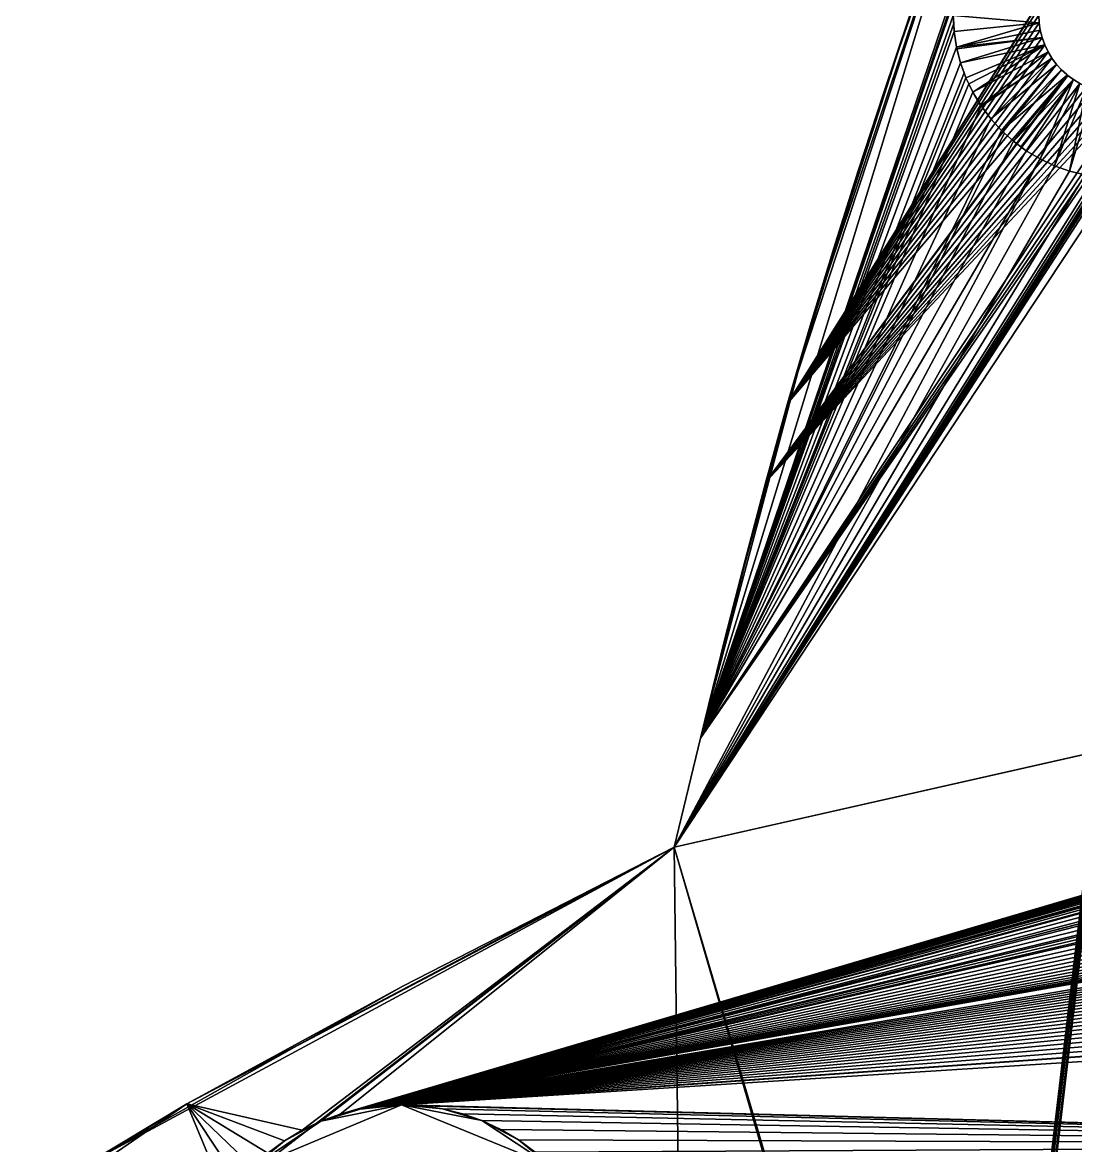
# Model space of a CAD drawing. Extents: x -90 to 90, y -51 to 49.
# Drawn here: x -90.01 to -69.26, y -32.42 to -10.29 of the extents above; entities that cross this region are included whole.
import ezdxf

# ---------------------------------------------------------------- set-up
doc = ezdxf.new("R2010")
doc.units = 0

msp = doc.modelspace()

# ---------------------------------------------------------------- linework, layer by layer
for points in [[(-27.471, -15.578, 0), (-67.837, -6.986, 0), (-72.624, 16.678, 0)], [(-27.164, -15.653, 0), (-27.471, -15.578, 0), (-72.624, 16.678, 0)], [(-26.867, -15.759, 0), (-27.164, -15.653, 0), (-72.624, 16.678, 0)], [(-26.582, -15.892, 0), (-26.867, -15.759, 0), (-72.624, 16.678, 0)], [(-26.405, -15.997, 0), (-26.582, -15.892, 0), (-72.624, 16.678, 0)], [(-26.311, -16.053, 0), (-26.405, -15.997, 0), (-72.624, 16.678, 0)], [(-26.311, -16.053, 0), (-72.624, 16.678, 0), (-67.468, 14.928)], [(-76.646, -24.39, 0), (-74.484, -16.265, 0), (-70.732, -5.062)], [(-76.646, -24.39, 0), (-70.732, -5.062), (-71.605, -9.525, 0)], [(-70.732, -5.062, 2), (-73.041, -11.69, 2), (-74.93, -17.799, 2)], [(-69.953, -9.847, 2), (-70.732, -5.062, 2), (-74.93, -17.799, 2)], [(-74.484, -16.265, 0), (-72.526, -10.167), (-70.732, -5.062)], [(-70.732, -5.062, 2), (-72.526, -10.167, 2), (-73.041, -11.69, 2)], [(-76.646, -24.39, 0), (-71.605, -9.525, 0), (-71.634, -9.724, 0)], [(-76.646, -24.39, 0), (-71.634, -9.724, 0), (-71.65, -9.837, 0)], [(-71.65, -9.837, 0), (-71.665, -10.152, 0), (-76.646, -24.39, 0)], [(-69.955, -9.862, 2), (-69.953, -9.847, 2), (-74.93, -17.799, 2)], [(-69.975, -9.995, 2), (-69.955, -9.862, 2), (-74.93, -17.799, 2)], [(-71.665, -10.152, 0), (-71.656, -10.307, 0), (-76.646, -24.39, 0)], [(-69.982, -10.145, 2), (-69.975, -9.995, 2), (-74.93, -17.799, 2)], [(-74.93, -17.799, 2), (-69.974, -10.295, 2), (-69.982, -10.145, 2)], [(-74.484, -16.265, 0), (-73.54, -13.212), (-72.526, -10.167)], [(-73.54, -13.212), (-73.041, -11.69, 0), (-72.526, -10.167)], [(-72.526, -10.167), (-73.041, -11.69, 0), (-73.041, -11.69, 2)], [(-72.526, -10.167), (-73.041, -11.69, 2), (-72.526, -10.167, 2)], [(-71.665, -10.152, 0), (-69.982, -10.145, 1.2), (-69.974, -10.295, 1.2)], [(-71.648, -10.467, 0), (-71.656, -10.307, 0), (-71.665, -10.152, 0)], [(-71.665, -10.152, 0), (-69.974, -10.295, 1.2), (-71.648, -10.467, 0)], [(-69.982, -10.145, 1.2), (-69.982, -10.145, 2), (-69.974, -10.295, 2)], [(-69.982, -10.145, 1.2), (-69.974, -10.295, 2), (-69.974, -10.295, 1.2)], [(-71.656, -10.307, 0), (-71.648, -10.467, 0), (-76.646, -24.39, 0)], [(-74.93, -17.799, 2), (-69.951, -10.444, 2), (-69.974, -10.295, 2)], [(-71.6, -10.778, 0), (-71.648, -10.467, 0), (-69.974, -10.295, 1.2)], [(-71.6, -10.778, 0), (-69.974, -10.295, 1.2), (-69.951, -10.444, 1.2)], [(-69.974, -10.295, 1.2), (-69.974, -10.295, 2), (-69.951, -10.444, 2)], [(-69.974, -10.295, 1.2), (-69.951, -10.444, 2), (-69.951, -10.444, 1.2)], [(-71.648, -10.467, 0), (-71.6, -10.778, 0), (-76.646, -24.39, 0)], [(-74.93, -17.799, 2), (-69.914, -10.589, 2), (-69.951, -10.444, 2)], [(-74.93, -17.799, 2), (-69.863, -10.73, 2), (-69.914, -10.589, 2)], [(-71.6, -10.778, 0), (-69.951, -10.444, 1.2), (-69.914, -10.589, 1.2)], [(-69.914, -10.589, 1.2), (-71.592, -10.81), (-71.6, -10.778, 0)], [(-69.914, -10.589, 1.2), (-71.523, -11.084, 0), (-71.592, -10.81)], [(-71.523, -11.084, 0), (-69.914, -10.589, 1.2), (-69.863, -10.73, 1.2)], [(-69.951, -10.444, 1.2), (-69.951, -10.444, 2), (-69.914, -10.589, 2)], [(-69.951, -10.444, 1.2), (-69.914, -10.589, 2), (-69.914, -10.589, 1.2)], [(-69.863, -10.73, 2), (-69.868, -10.718, 2), (-69.914, -10.589, 2)], [(-69.914, -10.589, 1.2), (-69.914, -10.589, 2), (-69.868, -10.718, 2)], [(-69.868, -10.718, 2), (-69.863, -10.73, 1.2), (-69.914, -10.589, 1.2)], [(-71.6, -10.778, 0), (-71.523, -11.084, 0), (-76.646, -24.39, 0)], [(-74.93, -17.799, 2), (-69.798, -10.866, 2), (-69.863, -10.73, 2)], [(-71.6, -10.778, 0), (-71.592, -10.81), (-71.523, -11.084, 0)], [(-71.523, -11.084, 0), (-69.863, -10.73, 1.2), (-71.415, -11.38, 0)], [(-71.357, -11.502), (-71.415, -11.38, 0), (-69.863, -10.73, 1.2)], [(-71.357, -11.502), (-69.863, -10.73, 1.2), (-71.279, -11.665, 0)], [(-69.863, -10.73, 1.2), (-69.798, -10.866, 1.2), (-71.279, -11.665, 0)], [(-67.036, -10.72, 2), (-67.099, -10.856, 2), (-71.208, -45.958, 2)], [(-67.036, -10.72, 2), (-71.208, -45.958, 2), (-63.477, -34.648, 2)], [(-69.868, -10.718, 2), (-69.863, -10.73, 2), (-69.863, -10.73, 1.2)], [(-69.798, -10.866, 2), (-69.856, -10.744, 2), (-69.863, -10.73, 2)], [(-69.863, -10.73, 1.2), (-69.863, -10.73, 2), (-69.856, -10.744, 2)], [(-69.856, -10.744, 2), (-69.798, -10.866, 1.2), (-69.863, -10.73, 1.2)], [(-69.856, -10.744, 2), (-69.798, -10.866, 2), (-69.798, -10.866, 1.2)], [(-67.176, -10.985, 2), (-67.265, -11.106, 2), (-77.166, -26.539, 2)], [(-67.176, -10.985, 2), (-77.166, -26.539, 2), (-71.348, -46.223, 2)], [(-74.93, -17.799, 2), (-69.72, -10.994, 2), (-69.798, -10.866, 2)], [(-74.93, -17.799, 2), (-69.631, -11.115, 2), (-69.72, -10.994, 2)], [(-67.176, -10.985, 2), (-71.348, -46.223, 2), (-71.285, -46.087, 2)], [(-67.099, -10.856, 2), (-67.176, -10.985, 2), (-71.285, -46.087, 2)], [(-67.099, -10.856, 2), (-71.285, -46.087, 2), (-71.208, -45.958, 2)], [(-71.12, -11.929, 0), (-71.279, -11.665, 0), (-69.798, -10.866, 1.2)], [(-71.12, -11.929, 0), (-69.798, -10.866, 1.2), (-71.116, -11.935, 0)], [(-69.798, -10.866, 1.2), (-69.72, -10.994, 1.2), (-71.116, -11.935, 0)], [(-71.112, -11.941, 0), (-71.116, -11.935, 0), (-69.72, -10.994, 1.2)], [(-71.112, -11.941, 0), (-69.72, -10.994, 1.2), (-70.928, -12.187, 0)], [(-69.72, -10.994, 1.2), (-69.631, -11.115, 1.2), (-70.928, -12.187, 0)], [(-69.798, -10.866, 1.2), (-69.798, -10.866, 2), (-69.72, -10.994, 2)], [(-69.798, -10.866, 1.2), (-69.72, -10.994, 2), (-69.72, -10.994, 1.2)], [(-69.72, -10.994, 1.2), (-69.72, -10.994, 2), (-69.631, -11.115, 2)], [(-69.72, -10.994, 1.2), (-69.631, -11.115, 2), (-69.631, -11.115, 1.2)], [(-67.265, -11.106, 2), (-67.366, -11.217, 2), (-77.166, -26.539, 2)], [(-67.366, -11.217, 2), (-67.476, -11.319, 2), (-77.166, -26.539, 2)], [(-71.523, -11.084, 0), (-71.45, -11.285), (-76.646, -24.39, 0)], [(-71.45, -11.285), (-71.415, -11.38, 0), (-76.646, -24.39, 0)], [(-74.93, -17.799, 2), (-69.529, -11.226, 2), (-69.631, -11.115, 2)], [(-74.93, -17.799, 2), (-69.418, -11.326, 2), (-69.529, -11.226, 2)], [(-71.415, -11.38, 0), (-71.45, -11.285), (-71.523, -11.084, 0)], [(-69.631, -11.115, 1.2), (-70.715, -12.42, 0), (-70.928, -12.187, 0)], [(-69.631, -11.115, 1.2), (-69.529, -11.226, 1.2), (-70.715, -12.42, 0)], [(-70.715, -12.42, 0), (-69.529, -11.226, 1.2), (-69.418, -11.326, 1.2)], [(-69.631, -11.115, 1.2), (-69.631, -11.115, 2), (-69.529, -11.226, 2)], [(-69.631, -11.115, 1.2), (-69.529, -11.226, 2), (-69.529, -11.226, 1.2)], [(-69.418, -11.326, 2), (-69.428, -11.317, 2), (-69.529, -11.226, 2)], [(-69.529, -11.226, 1.2), (-69.529, -11.226, 2), (-69.428, -11.317, 2)], [(-69.428, -11.317, 2), (-69.418, -11.326, 1.2), (-69.529, -11.226, 1.2)], [(-67.476, -11.319, 2), (-67.597, -11.409, 2), (-77.166, -26.539, 2)], [(-67.597, -11.409, 2), (-67.725, -11.486, 2), (-77.166, -26.539, 2)], [(-76.646, -24.39, 2), (-77.166, -26.539, 2), (-67.725, -11.486, 2)], [(-71.415, -11.38, 0), (-71.357, -11.502), (-76.646, -24.39, 0)], [(-76.646, -24.39, 2), (-67.725, -11.486, 2), (-67.861, -11.551, 2)], [(-71.357, -11.502), (-71.279, -11.665, 0), (-76.646, -24.39, 0)], [(-74.93, -17.799, 2), (-75.358, -19.338, 2), (-69.418, -11.326, 2)], [(-69.407, -11.334, 2), (-69.418, -11.326, 2), (-75.358, -19.338, 2)], [(-69.297, -11.415, 2), (-69.407, -11.334, 2), (-75.358, -19.338, 2)], [(-69.168, -11.492, 2), (-69.297, -11.415, 2), (-75.358, -19.338, 2)], [(-69.032, -11.555, 2), (-69.168, -11.492, 2), (-75.358, -19.338, 2)], [(-70.715, -12.42, 0), (-69.418, -11.326, 1.2), (-70.48, -12.631, 0)], [(-70.48, -12.631, 0), (-69.418, -11.326, 1.2), (-69.297, -11.415, 1.2)], [(-69.297, -11.415, 1.2), (-70.334, -12.739, 0), (-70.48, -12.631, 0)], [(-69.297, -11.415, 1.2), (-70.227, -12.818, 0), (-70.334, -12.739, 0)], [(-69.297, -11.415, 1.2), (-69.955, -12.979), (-70.227, -12.818, 0)], [(-69.297, -11.415, 1.2), (-69.168, -11.492, 1.2), (-69.955, -12.979)], [(-69.168, -11.492, 1.2), (-69.67, -13.113), (-69.955, -12.979)], [(-69.168, -11.492, 1.2), (-69.032, -11.555, 1.2), (-69.67, -13.113)], [(-69.428, -11.317, 2), (-69.418, -11.326, 2), (-69.418, -11.326, 1.2)], [(-69.418, -11.326, 1.2), (-69.418, -11.326, 2), (-69.407, -11.334, 2)], [(-69.407, -11.334, 2), (-69.297, -11.415, 1.2), (-69.418, -11.326, 1.2)], [(-69.407, -11.334, 2), (-69.297, -11.415, 2), (-69.297, -11.415, 1.2)], [(-69.297, -11.415, 1.2), (-69.297, -11.415, 2), (-69.168, -11.492, 2)], [(-69.297, -11.415, 1.2), (-69.168, -11.492, 2), (-69.168, -11.492, 1.2)], [(-76.646, -24.39, 2), (-67.861, -11.551, 2), (-68.002, -11.602, 2)], [(-76.646, -24.39, 2), (-68.002, -11.602, 2), (-68.147, -11.639, 2)], [(-75.358, -19.338, 2), (-76.646, -24.39, 2), (-68.147, -11.639, 2)], [(-71.279, -11.665, 0), (-71.116, -11.935, 0), (-76.646, -24.39, 0)], [(-68.89, -11.605, 2), (-69.032, -11.555, 2), (-75.358, -19.338, 2)], [(-68.744, -11.641, 2), (-68.89, -11.605, 2), (-75.358, -19.338, 2)], [(-75.358, -19.338, 2), (-68.147, -11.639, 2), (-68.296, -11.662, 2)], [(-75.358, -19.338, 2), (-68.596, -11.663, 2), (-68.744, -11.641, 2)], [(-75.358, -19.338, 2), (-68.296, -11.662, 2), (-68.446, -11.67, 2)], [(-75.358, -19.338, 2), (-68.446, -11.67, 2), (-68.596, -11.663, 2)], [(-73.041, -11.69, 2), (-74.021, -14.736, 2), (-74.93, -17.799, 2)], [(-73.041, -11.69, 2), (-73.54, -13.212, 2), (-74.021, -14.736, 2)], [(-73.041, -11.69, 0), (-73.54, -13.212), (-73.54, -13.212, 2)], [(-73.041, -11.69, 0), (-73.54, -13.212, 2), (-73.041, -11.69, 2)], [(-71.279, -11.665, 0), (-71.12, -11.929, 0), (-71.116, -11.935, 0)], [(-69.032, -11.555, 1.2), (-69.373, -13.218, 0), (-69.67, -13.113)], [(-69.032, -11.555, 1.2), (-68.89, -11.605, 1.2), (-69.373, -13.218, 0)], [(-68.89, -11.605, 1.2), (-69.066, -13.293, 0), (-69.373, -13.218, 0)], [(-71.116, -11.935, 0), (-70.928, -12.187, 0), (-76.646, -24.39, 0)], [(-71.116, -11.935, 0), (-71.112, -11.941, 0), (-70.928, -12.187, 0)], [(-70.928, -12.187, 0), (-70.715, -12.42, 0), (-76.646, -24.39, 0)], [(-70.715, -12.42, 0), (-70.655, -12.474), (-76.646, -24.39, 0)], [(-70.655, -12.474), (-70.48, -12.631, 0), (-76.646, -24.39, 0)], [(-70.48, -12.631, 0), (-70.655, -12.474), (-70.715, -12.42, 0)], [(-70.48, -12.631, 0), (-70.227, -12.818, 0), (-76.646, -24.39, 0)], [(-70.227, -12.818, 0), (-69.955, -12.979), (-76.646, -24.39, 0)], [(-70.48, -12.631, 0), (-70.334, -12.739, 0), (-70.227, -12.818, 0)], [(-69.955, -12.979), (-77.166, -26.539, 0), (-76.646, -24.39, 0)], [(-77.166, -26.539, 0), (-69.955, -12.979), (-69.67, -13.113)], [(-77.166, -26.539, 0), (-69.67, -13.113), (-69.373, -13.218, 0)], [(-77.166, -26.539, 0), (-69.373, -13.218, 0), (-69.066, -13.293, 0)], [(-74.484, -16.265, 0), (-74.021, -14.736, 0), (-73.54, -13.212)], [(-73.54, -13.212), (-74.021, -14.736, 0), (-74.021, -14.736, 2)], [(-73.54, -13.212), (-74.021, -14.736, 2), (-73.54, -13.212, 2)], [(-77.166, -26.539, 0), (-69.066, -13.293, 0), (-68.754, -13.338)], [(-77.166, -26.539, 0), (-68.754, -13.338), (-68.641, -13.343, 0)], [(-77.166, -26.539, 0), (-68.641, -13.343, 0), (-68.439, -13.353, 0)], [(-28.724, -15.583, 0), (-77.166, -26.539, 0), (-68.439, -13.353, 0)], [(-74.021, -14.736, 2), (-74.484, -16.265, 2), (-74.93, -17.799, 2)], [(-74.021, -14.736, 0), (-74.484, -16.265, 0), (-74.484, -16.265, 2)], [(-74.021, -14.736, 0), (-74.484, -16.265, 2), (-74.021, -14.736, 2)], [(-29.03, -15.66, 0), (-29.326, -15.768, 0), (-83.747, -31.799, 0)], [(-29.03, -15.66, 0), (-83.747, -31.799, 0), (-77.166, -26.539, 0)], [(-28.724, -15.583, 0), (-29.03, -15.66, 0), (-77.166, -26.539, 0)], [(-29.326, -15.768, 0), (-29.611, -15.904, 0), (-83.747, -31.799, 0)], [(-29.611, -15.904, 0), (-29.809, -16.023, 0), (-83.747, -31.799, 0)], [(-29.809, -16.023, 0), (-29.881, -16.067, 0), (-83.747, -31.799, 0)], [(-29.881, -16.067, 0), (-29.942, -16.113, 0), (-83.747, -31.799, 0)], [(-29.942, -16.113, 0), (-30.133, -16.256, 0), (-83.747, -31.799, 0)], [(-30.133, -16.256, 0), (-30.283, -16.392, 0), (-83.747, -31.799, 0)], [(-76.646, -24.39, 0), (-76.003, -21.799), (-74.484, -16.265, 0)], [(-76.003, -21.799), (-75.358, -19.338, 0), (-74.484, -16.265, 0)], [(-75.358, -19.338, 0), (-74.93, -17.799), (-74.484, -16.265, 0)], [(-74.484, -16.265, 0), (-74.93, -17.799, 2), (-74.484, -16.265, 2)], [(-74.484, -16.265, 0), (-74.93, -17.799), (-74.93, -17.799, 2)], [(-30.283, -16.392, 0), (-30.366, -16.468, 0), (-83.747, -31.799, 0)], [(-30.366, -16.468, 0), (-30.444, -16.554, 0), (-83.747, -31.799, 0)], [(-30.444, -16.554, 0), (-30.577, -16.703), (-83.747, -31.799, 0)], [(-30.577, -16.703), (-30.708, -16.881), (-83.747, -31.799, 0)], [(-30.708, -16.881), (-30.764, -16.957, 0), (-83.747, -31.799, 0)], [(-30.764, -16.957, 0), (-30.82, -17.051, 0), (-83.747, -31.799, 0)], [(-30.82, -17.051, 0), (-30.925, -17.228, 0), (-83.747, -31.799, 0)], [(-30.925, -17.228, 0), (-31.025, -17.441, 0), (-83.747, -31.799, 0)], [(-31.025, -17.441, 0), (-31.059, -17.513, 0), (-83.747, -31.799, 0)], [(-31.059, -17.513, 0), (-31.164, -17.81, 0), (-83.747, -31.799, 0)], [(-31.164, -17.81, 0), (-31.239, -18.117, 0), (-83.747, -31.799, 0)], [(-74.93, -17.799), (-75.358, -19.338, 0), (-75.358, -19.338, 2)], [(-74.93, -17.799), (-75.358, -19.338, 2), (-74.93, -17.799, 2)], [(-31.239, -18.117, 0), (-31.264, -18.286, 0), (-83.747, -31.799, 0)], [(-31.264, -18.286, 0), (-83.353, -31.699, 0), (-83.747, -31.799, 0)], [(-31.264, -18.286, 0), (-31.284, -18.429, 0), (-83.353, -31.699, 0)], [(-31.284, -18.429, 0), (-31.298, -18.744, 0), (-83.353, -31.699, 0)], [(-31.298, -18.744, 0), (-31.282, -19.059, 0), (-83.353, -31.699, 0)], [(-31.282, -19.059, 0), (-31.264, -19.177, 0), (-83.353, -31.699, 0)], [(-31.264, -19.177, 0), (-31.234, -19.37, 0), (-83.353, -31.699, 0)], [(-31.234, -19.37, 0), (-31.184, -19.57, 0), (-83.353, -31.699, 0)], [(-75.358, -19.338, 2), (-76.003, -21.799, 2), (-76.646, -24.39, 2)], [(-76.003, -21.799), (-75.769, -20.883), (-75.358, -19.338, 0)], [(-75.358, -19.338, 2), (-75.769, -20.883, 2), (-76.003, -21.799, 2)], [(-75.358, -19.338, 0), (-75.769, -20.883), (-75.769, -20.883, 2)], [(-75.358, -19.338, 0), (-75.769, -20.883, 2), (-75.358, -19.338, 2)], [(-31.184, -19.57, 0), (-31.157, -19.676, 0), (-83.353, -31.699, 0)], [(-31.157, -19.676, 0), (-31.049, -19.972, 0), (-83.353, -31.699, 0)], [(-31.049, -19.972, 0), (-30.913, -20.257, 0), (-83.353, -31.699, 0)], [(-30.913, -20.257, 0), (-30.75, -20.527, 0), (-83.353, -31.699, 0)], [(-30.75, -20.527, 0), (-30.561, -20.779, 0), (-83.353, -31.699, 0)], [(-30.561, -20.779, 0), (-30.349, -21.012, 0), (-83.353, -31.699, 0)], [(-30.349, -21.012, 0), (-30.114, -21.223, 0), (-83.353, -31.699, 0)], [(-75.769, -20.883), (-76.003, -21.799), (-76.003, -21.799, 2)], [(-75.769, -20.883), (-76.003, -21.799, 2), (-75.769, -20.883, 2)], [(-30.114, -21.223, 0), (-29.86, -21.41, 0), (-83.353, -31.699, 0)], [(-29.86, -21.41, 0), (-29.589, -21.571, 0), (-83.353, -31.699, 0)], [(-29.589, -21.571, 0), (-29.304, -21.705, 0), (-83.353, -31.699, 0)], [(-29.304, -21.705, 0), (-29.007, -21.81, 0), (-83.353, -31.699, 0)], [(-29.007, -21.81, 0), (-28.7, -21.885, 0), (-83.353, -31.699, 0)], [(-28.7, -21.885, 0), (-28.388, -21.93, 0), (-83.353, -31.699, 0)], [(-76.646, -24.39, 0), (-76.55, -23.991), (-76.003, -21.799)], [(-76.003, -21.799, 2), (-76.165, -22.433, 2), (-76.646, -24.39, 2)], [(-76.55, -23.991), (-76.165, -22.433, 0), (-76.003, -21.799)], [(-76.003, -21.799), (-76.165, -22.433, 0), (-76.165, -22.433, 2)], [(-76.003, -21.799), (-76.165, -22.433, 2), (-76.003, -21.799, 2)], [(-27.758, -21.928, 0), (-26.644, -22.163, 0), (-83.353, -31.699, 0)], [(-28.073, -21.944, 0), (-27.758, -21.928, 0), (-83.353, -31.699, 0)], [(-28.388, -21.93, 0), (-28.073, -21.944, 0), (-83.353, -31.699, 0)], [(-26.644, -22.163, 0), (-27.197, -22.422, 0), (-83.353, -31.699, 0)], [(-27.197, -22.422, 0), (-27.748, -22.687, 0), (-83.353, -31.699, 0)], [(-76.165, -22.433, 2), (-76.55, -23.991, 2), (-76.646, -24.39, 2)], [(-76.165, -22.433, 0), (-76.55, -23.991), (-76.55, -23.991, 2)], [(-76.165, -22.433, 0), (-76.55, -23.991, 2), (-76.165, -22.433, 2)], [(-27.748, -22.687, 0), (-28.297, -22.959, 0), (-83.353, -31.699, 0)], [(-28.297, -22.959, 0), (-82.95, -31.637), (-83.353, -31.699, 0)], [(-28.297, -22.959, 0), (-28.843, -23.237, 0), (-82.95, -31.637)], [(-28.843, -23.237, 0), (-29.385, -23.521, 0), (-82.95, -31.637)], [(-29.385, -23.521, 0), (-29.925, -23.81, 0), (-82.95, -31.637)], [(-29.925, -23.81, 0), (-30.46, -24.106, 0), (-82.95, -31.637)], [(-30.46, -24.106, 0), (-30.992, -24.407, 0), (-82.95, -31.637)], [(-76.55, -23.991), (-76.646, -24.39, 0), (-76.646, -24.39, 2)], [(-76.55, -23.991), (-76.646, -24.39, 2), (-76.55, -23.991, 2)], [(-30.992, -24.407, 0), (-31.519, -24.713, 0), (-82.95, -31.637)], [(-76.646, -24.39, 0), (-77.166, -26.539, 0), (-77.166, -26.539, 2)], [(-76.646, -24.39, 0), (-77.166, -26.539, 2), (-76.646, -24.39, 2)], [(-31.519, -24.713, 0), (-32.041, -25.025, 0), (-82.95, -31.637)], [(-32.041, -25.025, 0), (-32.559, -25.341, 0), (-82.95, -31.637)], [(-32.559, -25.341, 0), (-33.072, -25.663, 0), (-82.95, -31.637)], [(-33.072, -25.663, 0), (-33.579, -25.989, 0), (-82.95, -31.637)], [(-33.579, -25.989, 0), (-34.08, -26.32, 0), (-82.95, -31.637)], [(-34.08, -26.32, 0), (-34.576, -26.655, 0), (-82.95, -31.637)], [(-77.166, -26.539, 2), (-88.77, -32.798, 2), (-89.552, -36.094, 2)], [(-77.166, -26.539, 2), (-89.552, -36.094, 2), (-76.898, -48.016, 2)], [(-77.166, -26.539, 2), (-82.511, -29.274, 2), (-88.77, -32.798, 2)], [(-86.772, -31.593, 0), (-78.727, -27.338, 0), (-77.166, -26.539, 0)], [(-84.498, -32.113, 0), (-86.772, -31.593, 0), (-77.166, -26.539, 0)], [(-84.13, -31.938, 0), (-84.498, -32.113, 0), (-77.166, -26.539, 0)], [(-83.747, -31.799, 0), (-84.13, -31.938, 0), (-77.166, -26.539, 0)], [(-77.166, -26.539, 2), (-78.727, -27.338, 2), (-82.511, -29.274, 2)], [(-77.166, -26.539, 0), (-78.727, -27.338, 0), (-78.727, -27.338, 2)], [(-77.166, -26.539, 0), (-78.727, -27.338, 2), (-77.166, -26.539, 2)], [(-77.166, -26.539, 2), (-76.898, -48.016, 2), (-71.398, -46.365, 2)], [(-77.166, -26.539, 2), (-71.398, -46.365, 2), (-71.348, -46.223, 2)], [(-34.576, -26.655, 0), (-35.065, -26.994, 0), (-82.95, -31.637)], [(-35.065, -26.994, 0), (-35.548, -27.338, 0), (-82.95, -31.637)], [(-86.772, -31.593, 0), (-82.511, -29.274), (-78.727, -27.338, 0)], [(-35.548, -27.338, 0), (-36.024, -27.685, 0), (-82.95, -31.637)], [(-78.727, -27.338, 0), (-82.511, -29.274), (-82.511, -29.274, 2)], [(-78.727, -27.338, 0), (-82.511, -29.274, 2), (-78.727, -27.338, 2)], [(-36.024, -27.685, 0), (-36.493, -28.036, 0), (-82.95, -31.637)], [(-36.493, -28.036, 0), (-36.954, -28.39, 0), (-82.95, -31.637)], [(-36.954, -28.39, 0), (-82.543, -31.616), (-82.95, -31.637)], [(-36.954, -28.39, 0), (-37.408, -28.748, 0), (-82.543, -31.616)], [(-37.408, -28.748, 0), (-52.365, -32.406, 0), (-82.543, -31.616)], [(-82.511, -29.274, 2), (-86.772, -31.593, 2), (-88.77, -32.798, 2)], [(-82.511, -29.274), (-86.772, -31.593, 0), (-86.772, -31.593, 2)], [(-82.511, -29.274), (-86.772, -31.593, 2), (-82.511, -29.274, 2)], [(-90.011, -33.823, 0), (-89.512, -33.291, 0), (-86.772, -31.593, 0)], [(-90.011, -33.823, 0), (-86.772, -31.593, 0), (-85.987, -33.473, 0)], [(-89.512, -33.291, 0), (-88.77, -32.798, 0), (-86.772, -31.593, 0)], [(-86.772, -31.593, 0), (-88.77, -32.798, 0), (-88.77, -32.798, 2)], [(-86.772, -31.593, 0), (-88.77, -32.798, 2), (-86.772, -31.593, 2)], [(-85.173, -32.568), (-85.473, -32.842, 0), (-86.772, -31.593, 0)], [(-84.846, -32.324, 0), (-85.173, -32.568), (-86.772, -31.593, 0)], [(-84.498, -32.113, 0), (-84.846, -32.324, 0), (-86.772, -31.593, 0)], [(-86.772, -31.593, 0), (-85.473, -32.842, 0), (-85.746, -33.145)], [(-86.772, -31.593, 0), (-85.746, -33.145), (-85.987, -33.473, 0)], [(-85.473, -32.842, 0.2), (-84.13, -31.938, 0.2), (-82.543, -31.616, 0.2)], [(-85.473, -32.842, 0.2), (-82.543, -31.616, 0.2), (-79.604, -32.82, 0.2)], [(-84.13, -31.938, 0.2), (-83.353, -31.699, 0.2), (-82.543, -31.616, 0.2)], [(-83.353, -31.699, 0.2), (-82.95, -31.637, 0.2), (-82.543, -31.616, 0.2)], [(-83.353, -31.699, 0), (-82.95, -31.637), (-82.95, -31.637, 0.2)], [(-83.353, -31.699, 0), (-82.95, -31.637, 0.2), (-83.353, -31.699, 0.2)], [(-82.95, -31.637), (-82.543, -31.616), (-82.543, -31.616, 0.2)], [(-82.95, -31.637), (-82.543, -31.616, 0.2), (-82.95, -31.637, 0.2)], [(-52.365, -32.406, 0), (-82.137, -31.634, 0), (-82.543, -31.616)], [(-82.543, -31.616, 0.2), (-82.543, -31.616), (-82.137, -31.634, 0)], [(-82.543, -31.616, 0.2), (-82.137, -31.634, 0), (-82.137, -31.634, 0.2)], [(-82.543, -31.616, 0.2), (-82.137, -31.634, 0.2), (-81.733, -31.692, 0.2)], [(-82.543, -31.616, 0.2), (-81.733, -31.692, 0.2), (-80.954, -31.926, 0.2)], [(-82.543, -31.616, 0.2), (-80.954, -31.926, 0.2), (-79.604, -32.82, 0.2)], [(-52.365, -32.406, 0), (-81.733, -31.692), (-82.137, -31.634, 0)], [(-82.137, -31.634, 0), (-81.733, -31.692), (-81.733, -31.692, 0.2)], [(-82.137, -31.634, 0), (-81.733, -31.692, 0.2), (-82.137, -31.634, 0.2)], [(-84.13, -31.938, 0.2), (-83.747, -31.799, 0.2), (-83.353, -31.699, 0.2)], [(-84.13, -31.938, 0), (-83.747, -31.799, 0), (-83.747, -31.799, 0.2)], [(-84.13, -31.938, 0), (-83.747, -31.799, 0.2), (-84.13, -31.938, 0.2)], [(-83.747, -31.799, 0), (-83.353, -31.699, 0), (-83.353, -31.699, 0.2)], [(-83.747, -31.799, 0), (-83.353, -31.699, 0.2), (-83.747, -31.799, 0.2)], [(-52.365, -32.406, 0), (-81.338, -31.79, 0), (-81.733, -31.692)], [(-81.733, -31.692), (-81.338, -31.79, 0), (-81.338, -31.79, 0.2)], [(-81.733, -31.692), (-81.338, -31.79, 0.2), (-81.733, -31.692, 0.2)], [(-81.733, -31.692, 0.2), (-81.338, -31.79, 0.2), (-80.954, -31.926, 0.2)], [(-52.365, -32.406, 0), (-80.954, -31.926, 0), (-81.338, -31.79, 0)], [(-81.338, -31.79, 0), (-80.954, -31.926, 0), (-80.954, -31.926, 0.2)], [(-81.338, -31.79, 0), (-80.954, -31.926, 0.2), (-81.338, -31.79, 0.2)], [(-85.473, -32.842, 0.2), (-84.846, -32.324, 0.2), (-84.13, -31.938, 0.2)], [(-84.846, -32.324, 0.2), (-84.498, -32.113, 0.2), (-84.13, -31.938, 0.2)], [(-84.498, -32.113, 0), (-84.13, -31.938, 0), (-84.13, -31.938, 0.2)], [(-84.498, -32.113, 0), (-84.13, -31.938, 0.2), (-84.498, -32.113, 0.2)], [(-52.365, -32.406, 0), (-80.585, -32.098, 0), (-80.954, -31.926, 0)], [(-80.954, -31.926, 0), (-80.585, -32.098, 0), (-80.585, -32.098, 0.2)], [(-80.954, -31.926, 0), (-80.585, -32.098, 0.2), (-80.954, -31.926, 0.2)], [(-80.954, -31.926, 0.2), (-80.585, -32.098, 0.2), (-80.235, -32.306, 0.2)], [(-80.954, -31.926, 0.2), (-80.235, -32.306, 0.2), (-79.604, -32.82, 0.2)], [(-84.846, -32.324, 0), (-84.498, -32.113, 0), (-84.498, -32.113, 0.2)], [(-84.846, -32.324, 0), (-84.498, -32.113, 0.2), (-84.846, -32.324, 0.2)], [(-52.365, -32.406, 0), (-80.235, -32.306, 0), (-80.585, -32.098, 0)], [(-80.585, -32.098, 0), (-80.235, -32.306, 0), (-80.235, -32.306, 0.2)], [(-80.585, -32.098, 0), (-80.235, -32.306, 0.2), (-80.585, -32.098, 0.2)], [(-85.473, -32.842, 0.2), (-85.173, -32.568, 0.2), (-84.846, -32.324, 0.2)], [(-85.173, -32.568), (-84.846, -32.324, 0), (-84.846, -32.324, 0.2)], [(-85.173, -32.568), (-84.846, -32.324, 0.2), (-85.173, -32.568, 0.2)], [(-52.365, -32.406, 0), (-79.907, -32.548, 0), (-80.235, -32.306, 0)], [(-80.235, -32.306, 0), (-79.907, -32.548, 0), (-79.907, -32.548, 0.2)], [(-80.235, -32.306, 0), (-79.907, -32.548, 0.2), (-80.235, -32.306, 0.2)], [(-80.235, -32.306, 0.2), (-79.907, -32.548, 0.2), (-79.604, -32.82, 0.2)], [(-52.365, -32.406, 0), (-79.604, -32.82, 0), (-79.907, -32.548, 0)], [(-52.365, -32.406, 0), (-79.33, -33.121), (-79.604, -32.82, 0)], [(-52.365, -32.406, 0), (-79.086, -33.447, 0), (-79.33, -33.121)], [(-52.365, -32.406, 0), (-52.772, -32.428, 0), (-79.086, -33.447, 0)]]:
    msp.add_3dface(points)

doc.saveas('drawing.dxf')
